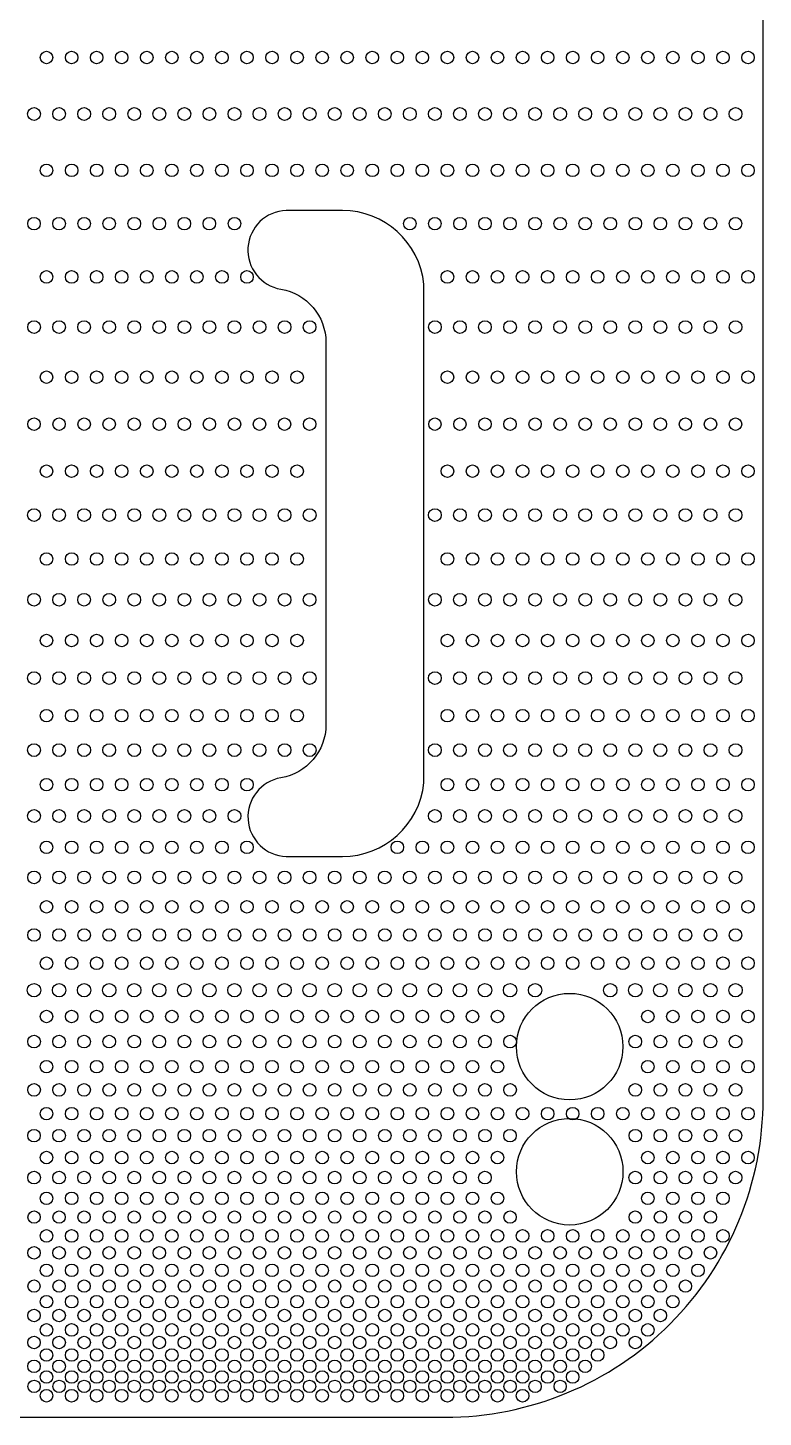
# Model space of a CAD drawing. Extents: x -22.5 to 22.5, y -22.5 to 22.5.
# Drawn here: x 10.8 to 22.54, y -22.54 to -0.38 of the extents above; entities that cross this region are included whole.
import ezdxf

# ---------------------------------------------------------------- set-up
doc = ezdxf.new("R2010")
doc.units = 0
doc.layers.add('AREA ENGRAVE', color=1, linetype='continuous')
doc.layers.add('CUT', color=7, linetype='continuous')

# ---------------------------------------------------------------- blocks, each defined once
blk = doc.blocks.new('SKETCH024')
at = {"layer": 'CUT', "color": 0}
blk.add_lwpolyline([(-17.463, -22.543), (17.463, -22.543, 0.414214), (22.542, -17.463), (22.542, 17.463, 0.414214), (17.463, 22.542), (14.75, 22.542, 0.414214), (14.5, 22.292), (14.5, 21.192, -0.414214), (14.25, 20.942), (11.75, 20.942, -0.414214), (11.5, 21.192), (11.5, 22.292, 0.414214), (11.25, 22.542), (1.75, 22.542, 0.414214), (1.5, 22.292), (1.5, 21.192, -0.414214), (1.25, 20.942), (-1.25, 20.942, -0.414214)], format="xyb", dxfattribs=at)
blk.add_lwpolyline([(15.56, -8.444), (15.56, -11.494, -0.366292), (14.842, -12.342, 0.904862), (14.926, -13.596), (15.824, -13.596, 0.384366), (17.125, -12.423), (17.125, -8.444), (17.125, -4.465, 0.384366), (15.824, -3.291), (14.926, -3.291, 0.904862), (14.842, -4.546, -0.366292), (15.56, -5.394)], format="xyb", close=True, dxfattribs=at)
for centre in [(19.452, -16.63), (19.453, -18.626)]:
    blk.add_circle(centre, 0.85, dxfattribs=at)
blk = doc.blocks.new('SKETCH048')
at = {"layer": 'AREA ENGRAVE', "color": 1}
for centre, radius in [((11.1, -0.85), 0.1), ((11.5, -0.85), 0.1), ((11.9, -0.85), 0.1), ((12.3, -0.85), 0.1), ((12.7, -0.85), 0.1), ((13.1, -0.85), 0.1), ((13.5, -0.85), 0.1), ((13.9, -0.85), 0.1), ((14.3, -0.85), 0.1), ((14.7, -0.85), 0.1), ((15.1, -0.85), 0.1), ((15.5, -0.85), 0.1), ((15.9, -0.85), 0.1), ((16.3, -0.85), 0.1), ((16.7, -0.85), 0.1), ((17.1, -0.85), 0.1), ((17.5, -0.85), 0.1), ((17.9, -0.85), 0.1), ((18.3, -0.85), 0.1), ((18.7, -0.85), 0.1), ((19.1, -0.85), 0.1), ((19.5, -0.85), 0.1), ((19.9, -0.85), 0.1), ((20.3, -0.85), 0.1), ((20.7, -0.85), 0.1), ((21.1, -0.85), 0.1), ((21.5, -0.85), 0.1), ((21.9, -0.85), 0.1), ((22.3, -0.85), 0.1), ((10.9, -1.75), 0.102), ((11.3, -1.75), 0.102), ((11.7, -1.75), 0.102), ((12.1, -1.75), 0.102), ((12.5, -1.75), 0.102), ((12.9, -1.75), 0.102), ((13.3, -1.75), 0.102), ((13.7, -1.75), 0.102), ((14.1, -1.75), 0.102), ((14.5, -1.75), 0.102), ((14.9, -1.75), 0.102), ((15.3, -1.75), 0.102), ((15.7, -1.75), 0.102), ((16.1, -1.75), 0.102), ((16.5, -1.75), 0.102), ((16.9, -1.75), 0.102), ((17.3, -1.75), 0.102), ((17.7, -1.75), 0.102), ((18.1, -1.75), 0.102), ((18.5, -1.75), 0.102), ((18.9, -1.75), 0.102), ((19.3, -1.75), 0.102), ((19.7, -1.75), 0.102), ((20.1, -1.75), 0.102), ((20.5, -1.75), 0.102), ((20.9, -1.75), 0.102), ((21.3, -1.75), 0.102), ((21.7, -1.75), 0.102), ((22.1, -1.75), 0.102), ((11.1, -2.65), 0.1), ((11.5, -2.65), 0.1), ((11.9, -2.65), 0.1), ((12.3, -2.65), 0.1), ((12.7, -2.65), 0.1), ((13.1, -2.65), 0.1), ((13.5, -2.65), 0.1), ((13.9, -2.65), 0.1), ((14.3, -2.65), 0.1), ((14.7, -2.65), 0.1), ((15.1, -2.65), 0.1), ((15.5, -2.65), 0.1), ((15.9, -2.65), 0.1), ((16.3, -2.65), 0.1), ((16.7, -2.65), 0.1), ((17.1, -2.65), 0.1), ((17.5, -2.65), 0.1), ((17.9, -2.65), 0.1), ((18.3, -2.65), 0.1), ((18.7, -2.65), 0.1), ((19.1, -2.65), 0.1), ((19.5, -2.65), 0.1), ((19.9, -2.65), 0.1), ((20.3, -2.65), 0.1), ((20.7, -2.65), 0.1), ((21.1, -2.65), 0.1), ((21.5, -2.65), 0.1), ((21.9, -2.65), 0.1), ((22.3, -2.65), 0.1), ((10.9, -3.5), 0.1), ((11.3, -3.5), 0.1), ((11.7, -3.5), 0.1), ((12.1, -3.5), 0.1), ((12.5, -3.5), 0.1), ((12.9, -3.5), 0.1), ((13.3, -3.5), 0.1), ((13.7, -3.5), 0.1), ((14.1, -3.5), 0.1), ((16.9, -3.5), 0.1), ((17.3, -3.5), 0.1), ((17.7, -3.5), 0.1), ((18.1, -3.5), 0.1), ((18.5, -3.5), 0.1), ((18.9, -3.5), 0.1), ((19.3, -3.5), 0.1), ((19.7, -3.5), 0.1), ((20.1, -3.5), 0.1), ((20.5, -3.5), 0.1), ((20.9, -3.5), 0.1), ((21.3, -3.5), 0.1), ((21.7, -3.5), 0.1), ((22.1, -3.5), 0.1), ((11.1, -4.35), 0.1), ((11.5, -4.35), 0.1), ((11.9, -4.35), 0.1), ((12.3, -4.35), 0.1), ((12.7, -4.35), 0.1), ((13.1, -4.35), 0.1), ((13.5, -4.35), 0.1), ((13.9, -4.35), 0.1), ((14.3, -4.35), 0.1), ((17.5, -4.35), 0.1), ((17.9, -4.35), 0.1), ((18.3, -4.35), 0.1), ((18.7, -4.35), 0.1), ((19.1, -4.35), 0.1), ((19.5, -4.35), 0.1), ((19.9, -4.35), 0.1), ((20.3, -4.35), 0.1), ((20.7, -4.35), 0.1), ((21.1, -4.35), 0.1), ((21.5, -4.35), 0.1), ((21.9, -4.35), 0.1), ((22.3, -4.35), 0.1), ((10.9, -5.15), 0.101), ((11.3, -5.15), 0.101), ((11.7, -5.15), 0.101), ((12.1, -5.15), 0.101), ((12.5, -5.15), 0.101), ((12.9, -5.15), 0.101), ((13.3, -5.15), 0.101), ((13.7, -5.15), 0.101), ((14.1, -5.15), 0.101), ((14.5, -5.15), 0.101), ((14.9, -5.15), 0.101), ((15.3, -5.15), 0.101), ((17.3, -5.15), 0.101), ((17.7, -5.15), 0.101), ((18.1, -5.15), 0.101), ((18.5, -5.15), 0.101), ((18.9, -5.15), 0.101), ((19.3, -5.15), 0.101), ((19.7, -5.15), 0.101), ((20.1, -5.15), 0.101), ((20.5, -5.15), 0.101), ((20.9, -5.15), 0.101), ((21.3, -5.15), 0.101), ((21.7, -5.15), 0.101), ((22.1, -5.15), 0.101), ((11.1, -5.95), 0.1), ((11.5, -5.95), 0.1), ((11.9, -5.95), 0.1), ((12.3, -5.95), 0.1), ((12.7, -5.95), 0.1), ((13.1, -5.95), 0.1), ((13.5, -5.95), 0.1), ((13.9, -5.95), 0.1), ((14.3, -5.95), 0.1), ((14.7, -5.95), 0.1), ((15.1, -5.95), 0.1), ((17.5, -5.95), 0.1), ((17.9, -5.95), 0.1), ((18.3, -5.95), 0.1), ((18.7, -5.95), 0.1), ((19.1, -5.95), 0.1), ((19.5, -5.95), 0.1), ((19.9, -5.95), 0.1), ((20.3, -5.95), 0.1), ((20.7, -5.95), 0.1), ((21.1, -5.95), 0.1), ((21.5, -5.95), 0.1), ((21.9, -5.95), 0.1), ((22.3, -5.95), 0.1), ((10.9, -6.7), 0.0992), ((11.3, -6.7), 0.0992), ((11.7, -6.7), 0.0992), ((12.1, -6.7), 0.0992), ((12.5, -6.7), 0.0992), ((12.9, -6.7), 0.0992), ((13.3, -6.7), 0.0992), ((13.7, -6.7), 0.0992), ((14.1, -6.7), 0.0992), ((14.5, -6.7), 0.0992), ((14.9, -6.7), 0.0992), ((15.3, -6.7), 0.0992), ((17.3, -6.7), 0.0992), ((17.7, -6.7), 0.0992), ((18.1, -6.7), 0.0992), ((18.5, -6.7), 0.0992), ((18.9, -6.7), 0.0992), ((19.3, -6.7), 0.0992), ((19.7, -6.7), 0.0992), ((20.1, -6.7), 0.0992), ((20.5, -6.7), 0.0992), ((20.9, -6.7), 0.0992), ((21.3, -6.7), 0.0992), ((21.7, -6.7), 0.0992), ((22.1, -6.7), 0.0992), ((11.1, -7.45), 0.1), ((11.5, -7.45), 0.1), ((11.9, -7.45), 0.1), ((12.3, -7.45), 0.1), ((12.7, -7.45), 0.1), ((13.1, -7.45), 0.1), ((13.5, -7.45), 0.1), ((13.9, -7.45), 0.1), ((14.3, -7.45), 0.1), ((14.7, -7.45), 0.1), ((15.1, -7.45), 0.1), ((17.5, -7.45), 0.1), ((17.9, -7.45), 0.1), ((18.3, -7.45), 0.1), ((18.7, -7.45), 0.1), ((19.1, -7.45), 0.1), ((19.5, -7.45), 0.1), ((19.9, -7.45), 0.1), ((20.3, -7.45), 0.1), ((20.7, -7.45), 0.1), ((21.1, -7.45), 0.1), ((21.5, -7.45), 0.1), ((21.9, -7.45), 0.1), ((22.3, -7.45), 0.1), ((10.9, -8.15), 0.102), ((11.3, -8.15), 0.102), ((11.7, -8.15), 0.102), ((12.1, -8.15), 0.102), ((12.5, -8.15), 0.102), ((12.9, -8.15), 0.102), ((13.3, -8.15), 0.102), ((13.7, -8.15), 0.102), ((14.1, -8.15), 0.102), ((14.5, -8.15), 0.102), ((14.9, -8.15), 0.102), ((15.3, -8.15), 0.102), ((17.3, -8.15), 0.102), ((17.7, -8.15), 0.102), ((18.1, -8.15), 0.102), ((18.5, -8.15), 0.102), ((18.9, -8.15), 0.102), ((19.3, -8.15), 0.102), ((19.7, -8.15), 0.102), ((20.1, -8.15), 0.102), ((20.5, -8.15), 0.102), ((20.9, -8.15), 0.102), ((21.3, -8.15), 0.102), ((21.7, -8.15), 0.102), ((22.1, -8.15), 0.102), ((11.1, -8.85), 0.1), ((11.5, -8.85), 0.1), ((11.9, -8.85), 0.1), ((12.3, -8.85), 0.1), ((12.7, -8.85), 0.1), ((13.1, -8.85), 0.1), ((13.5, -8.85), 0.1), ((13.9, -8.85), 0.1), ((14.3, -8.85), 0.1), ((14.7, -8.85), 0.1), ((15.1, -8.85), 0.1), ((17.5, -8.85), 0.1), ((17.9, -8.85), 0.1), ((18.3, -8.85), 0.1), ((18.7, -8.85), 0.1), ((19.1, -8.85), 0.1), ((19.5, -8.85), 0.1), ((19.9, -8.85), 0.1), ((20.3, -8.85), 0.1), ((20.7, -8.85), 0.1), ((21.1, -8.85), 0.1), ((21.5, -8.85), 0.1), ((21.9, -8.85), 0.1), ((22.3, -8.85), 0.1), ((10.9, -9.5), 0.101), ((11.3, -9.5), 0.101), ((11.7, -9.5), 0.101), ((12.1, -9.5), 0.101), ((12.5, -9.5), 0.101), ((12.9, -9.5), 0.101), ((13.3, -9.5), 0.101), ((13.7, -9.5), 0.101), ((14.1, -9.5), 0.101), ((14.5, -9.5), 0.101), ((14.9, -9.5), 0.101), ((15.3, -9.5), 0.101), ((17.3, -9.5), 0.101), ((17.7, -9.5), 0.101), ((18.1, -9.5), 0.101), ((18.5, -9.5), 0.101), ((18.9, -9.5), 0.101), ((19.3, -9.5), 0.101), ((19.7, -9.5), 0.101), ((20.1, -9.5), 0.101), ((20.5, -9.5), 0.101), ((20.9, -9.5), 0.101), ((21.3, -9.5), 0.101), ((21.7, -9.5), 0.101), ((22.1, -9.5), 0.101), ((11.1, -10.15), 0.1), ((11.5, -10.15), 0.1), ((11.9, -10.15), 0.1), ((12.3, -10.15), 0.1), ((12.7, -10.15), 0.1), ((13.1, -10.15), 0.1), ((13.5, -10.15), 0.1), ((13.9, -10.15), 0.1), ((14.3, -10.15), 0.1), ((14.7, -10.15), 0.1), ((15.1, -10.15), 0.1), ((17.5, -10.15), 0.1), ((17.9, -10.15), 0.1), ((18.3, -10.15), 0.1), ((18.7, -10.15), 0.1), ((19.1, -10.15), 0.1), ((19.5, -10.15), 0.1), ((19.9, -10.15), 0.1), ((20.3, -10.15), 0.1), ((20.7, -10.15), 0.1), ((21.1, -10.15), 0.1), ((21.5, -10.15), 0.1), ((21.9, -10.15), 0.1), ((22.3, -10.15), 0.1), ((10.9, -10.75), 0.102), ((11.3, -10.75), 0.102), ((11.7, -10.75), 0.102), ((12.1, -10.75), 0.102), ((12.5, -10.75), 0.102), ((12.9, -10.75), 0.102), ((13.3, -10.75), 0.102), ((13.7, -10.75), 0.102), ((14.1, -10.75), 0.102), ((14.5, -10.75), 0.102), ((14.9, -10.75), 0.102), ((15.3, -10.75), 0.102), ((17.3, -10.75), 0.102), ((17.7, -10.75), 0.102), ((18.1, -10.75), 0.102), ((18.5, -10.75), 0.102), ((18.9, -10.75), 0.102), ((19.3, -10.75), 0.102), ((19.7, -10.75), 0.102), ((20.1, -10.75), 0.102), ((20.5, -10.75), 0.102), ((20.9, -10.75), 0.102), ((21.3, -10.75), 0.102), ((21.7, -10.75), 0.102), ((22.1, -10.75), 0.102), ((11.1, -11.35), 0.1), ((11.5, -11.35), 0.1), ((11.9, -11.35), 0.1), ((12.3, -11.35), 0.1), ((12.7, -11.35), 0.1), ((13.1, -11.35), 0.1), ((13.5, -11.35), 0.1), ((13.9, -11.35), 0.1), ((14.3, -11.35), 0.1), ((14.7, -11.35), 0.1), ((15.1, -11.35), 0.1), ((17.5, -11.35), 0.1), ((17.9, -11.35), 0.1), ((18.3, -11.35), 0.1), ((18.7, -11.35), 0.1), ((19.1, -11.35), 0.1), ((19.5, -11.35), 0.1), ((19.9, -11.35), 0.1), ((20.3, -11.35), 0.1), ((20.7, -11.35), 0.1), ((21.1, -11.35), 0.1), ((21.5, -11.35), 0.1), ((21.9, -11.35), 0.1), ((22.3, -11.35), 0.1), ((10.9, -11.9), 0.102), ((11.3, -11.9), 0.102), ((11.7, -11.9), 0.102), ((12.1, -11.9), 0.102), ((12.5, -11.9), 0.102), ((12.9, -11.9), 0.102), ((13.3, -11.9), 0.102), ((13.7, -11.9), 0.102), ((14.1, -11.9), 0.102), ((14.5, -11.9), 0.102), ((14.9, -11.9), 0.102), ((15.3, -11.9), 0.102), ((17.3, -11.9), 0.102), ((17.7, -11.9), 0.102), ((18.1, -11.9), 0.102), ((18.5, -11.9), 0.102), ((18.9, -11.9), 0.102), ((19.3, -11.9), 0.102), ((19.7, -11.9), 0.102), ((20.1, -11.9), 0.102), ((20.5, -11.9), 0.102), ((20.9, -11.9), 0.102), ((21.3, -11.9), 0.102), ((21.7, -11.9), 0.102), ((22.1, -11.9), 0.102), ((11.1, -12.45), 0.1), ((11.5, -12.45), 0.1), ((11.9, -12.45), 0.1), ((12.3, -12.45), 0.1), ((12.7, -12.45), 0.1), ((13.1, -12.45), 0.1), ((13.5, -12.45), 0.1), ((13.9, -12.45), 0.1), ((14.3, -12.45), 0.1), ((17.5, -12.45), 0.1), ((17.9, -12.45), 0.1), ((18.3, -12.45), 0.1), ((18.7, -12.45), 0.1), ((19.1, -12.45), 0.1), ((19.5, -12.45), 0.1), ((19.9, -12.45), 0.1), ((20.3, -12.45), 0.1), ((20.7, -12.45), 0.1), ((21.1, -12.45), 0.1), ((21.5, -12.45), 0.1), ((21.9, -12.45), 0.1), ((22.3, -12.45), 0.1), ((10.9, -12.95), 0.102), ((11.3, -12.95), 0.102), ((11.7, -12.95), 0.102), ((12.1, -12.95), 0.102), ((12.5, -12.95), 0.102), ((12.9, -12.95), 0.102), ((13.3, -12.95), 0.102), ((13.7, -12.95), 0.102), ((14.1, -12.95), 0.102), ((17.3, -12.95), 0.102), ((17.7, -12.95), 0.102), ((18.1, -12.95), 0.102), ((18.5, -12.95), 0.102), ((18.9, -12.95), 0.102), ((19.3, -12.95), 0.102), ((19.7, -12.95), 0.102), ((20.1, -12.95), 0.102), ((20.5, -12.95), 0.102), ((20.9, -12.95), 0.102), ((21.3, -12.95), 0.102), ((21.7, -12.95), 0.102), ((22.1, -12.95), 0.102), ((11.1, -13.45), 0.1), ((11.5, -13.45), 0.1), ((11.9, -13.45), 0.1), ((12.3, -13.45), 0.1), ((12.7, -13.45), 0.1), ((13.1, -13.45), 0.1), ((13.5, -13.45), 0.1), ((13.9, -13.45), 0.1), ((14.3, -13.45), 0.1), ((16.7, -13.45), 0.1), ((17.1, -13.45), 0.1), ((17.5, -13.45), 0.1), ((17.9, -13.45), 0.1), ((18.3, -13.45), 0.1), ((18.7, -13.45), 0.1), ((19.1, -13.45), 0.1), ((19.5, -13.45), 0.1), ((19.9, -13.45), 0.1), ((20.3, -13.45), 0.1), ((20.7, -13.45), 0.1), ((21.1, -13.45), 0.1), ((21.5, -13.45), 0.1), ((21.9, -13.45), 0.1), ((22.3, -13.45), 0.1), ((10.9, -13.93), 0.101), ((11.3, -13.93), 0.101), ((11.7, -13.93), 0.101), ((12.1, -13.93), 0.101), ((12.5, -13.93), 0.101), ((12.9, -13.93), 0.101), ((13.3, -13.93), 0.101), ((13.7, -13.93), 0.101), ((14.1, -13.93), 0.101), ((14.5, -13.93), 0.101), ((14.9, -13.93), 0.101), ((15.3, -13.93), 0.101), ((15.7, -13.93), 0.101), ((16.1, -13.93), 0.101), ((16.5, -13.93), 0.101), ((16.9, -13.93), 0.101), ((17.3, -13.93), 0.101), ((17.7, -13.93), 0.101), ((18.1, -13.93), 0.101), ((18.5, -13.93), 0.101), ((18.9, -13.93), 0.101), ((19.3, -13.93), 0.101), ((19.7, -13.93), 0.101), ((20.1, -13.93), 0.101), ((20.5, -13.93), 0.101), ((20.9, -13.93), 0.101), ((21.3, -13.93), 0.101), ((21.7, -13.93), 0.101), ((22.1, -13.93), 0.101), ((11.1, -14.4), 0.1), ((11.5, -14.4), 0.1), ((11.9, -14.4), 0.1), ((12.3, -14.4), 0.1), ((12.7, -14.4), 0.1), ((13.1, -14.4), 0.1), ((13.5, -14.4), 0.1), ((13.9, -14.4), 0.1), ((14.3, -14.4), 0.1), ((14.7, -14.4), 0.1), ((15.1, -14.4), 0.1), ((15.5, -14.4), 0.1), ((15.9, -14.4), 0.1), ((16.3, -14.4), 0.1), ((16.7, -14.4), 0.1), ((17.1, -14.4), 0.1), ((17.5, -14.4), 0.1), ((17.9, -14.4), 0.1), ((18.3, -14.4), 0.1), ((18.7, -14.4), 0.1), ((19.1, -14.4), 0.1), ((19.5, -14.4), 0.1), ((19.9, -14.4), 0.1), ((20.3, -14.4), 0.1), ((20.7, -14.4), 0.1), ((21.1, -14.4), 0.1), ((21.5, -14.4), 0.1), ((21.9, -14.4), 0.1), ((22.3, -14.4), 0.1), ((10.9, -14.85), 0.1), ((11.3, -14.85), 0.1), ((11.7, -14.85), 0.1), ((12.1, -14.85), 0.1), ((12.5, -14.85), 0.1), ((12.9, -14.85), 0.1), ((13.3, -14.85), 0.1), ((13.7, -14.85), 0.1), ((14.1, -14.85), 0.1), ((14.5, -14.85), 0.1), ((14.9, -14.85), 0.1), ((15.3, -14.85), 0.1), ((15.7, -14.85), 0.1), ((16.1, -14.85), 0.1), ((16.5, -14.85), 0.1), ((16.9, -14.85), 0.1), ((17.3, -14.85), 0.1), ((17.7, -14.85), 0.1), ((18.1, -14.85), 0.1), ((18.5, -14.85), 0.1), ((18.9, -14.85), 0.1), ((19.3, -14.85), 0.1), ((19.7, -14.85), 0.1), ((20.1, -14.85), 0.1), ((20.5, -14.85), 0.1), ((20.9, -14.85), 0.1), ((21.3, -14.85), 0.1), ((21.7, -14.85), 0.1), ((22.1, -14.85), 0.1), ((11.1, -15.3), 0.1), ((11.5, -15.3), 0.1), ((11.9, -15.3), 0.1), ((12.3, -15.3), 0.1), ((12.7, -15.3), 0.1), ((13.1, -15.3), 0.1), ((13.5, -15.3), 0.1), ((13.9, -15.3), 0.1), ((14.3, -15.3), 0.1), ((14.7, -15.3), 0.1), ((15.1, -15.3), 0.1), ((15.5, -15.3), 0.1), ((15.9, -15.3), 0.1), ((16.3, -15.3), 0.1), ((16.7, -15.3), 0.1), ((17.1, -15.3), 0.1), ((17.5, -15.3), 0.1), ((17.9, -15.3), 0.1), ((18.3, -15.3), 0.1), ((18.7, -15.3), 0.1), ((19.1, -15.3), 0.1), ((19.5, -15.3), 0.1), ((19.9, -15.3), 0.1), ((20.3, -15.3), 0.1), ((20.7, -15.3), 0.1), ((21.1, -15.3), 0.1), ((21.5, -15.3), 0.1), ((21.9, -15.3), 0.1), ((22.3, -15.3), 0.1), ((10.9, -15.73), 0.107), ((11.3, -15.73), 0.107), ((11.7, -15.73), 0.107), ((12.1, -15.73), 0.107), ((12.5, -15.73), 0.107), ((12.9, -15.73), 0.107), ((13.3, -15.73), 0.107), ((13.7, -15.73), 0.107), ((14.1, -15.73), 0.107), ((14.5, -15.73), 0.107), ((14.9, -15.73), 0.107), ((15.3, -15.73), 0.107), ((15.7, -15.73), 0.107), ((16.1, -15.73), 0.107), ((16.5, -15.73), 0.107), ((16.9, -15.73), 0.107), ((17.3, -15.73), 0.107), ((17.7, -15.73), 0.107), ((18.1, -15.73), 0.107), ((18.5, -15.73), 0.107), ((18.9, -15.73), 0.107), ((20.1, -15.73), 0.107), ((20.5, -15.73), 0.107), ((20.9, -15.73), 0.107), ((21.3, -15.73), 0.107), ((21.7, -15.73), 0.107), ((22.1, -15.73), 0.107), ((11.1, -16.15), 0.1), ((11.5, -16.15), 0.1), ((11.9, -16.15), 0.1), ((12.3, -16.15), 0.1), ((12.7, -16.15), 0.1), ((13.1, -16.15), 0.1), ((13.5, -16.15), 0.1), ((13.9, -16.15), 0.1), ((14.3, -16.15), 0.1), ((14.7, -16.15), 0.1), ((15.1, -16.15), 0.1), ((15.5, -16.15), 0.1), ((15.9, -16.15), 0.1), ((16.3, -16.15), 0.1), ((16.7, -16.15), 0.1), ((17.1, -16.15), 0.1), ((17.5, -16.15), 0.1), ((17.9, -16.15), 0.1), ((18.3, -16.15), 0.1), ((20.7, -16.15), 0.1), ((21.1, -16.15), 0.1), ((21.5, -16.15), 0.1), ((21.9, -16.15), 0.1), ((22.3, -16.15), 0.1), ((10.9, -16.55), 0.101), ((11.3, -16.55), 0.101), ((11.7, -16.55), 0.101), ((12.1, -16.55), 0.101), ((12.5, -16.55), 0.101), ((12.9, -16.55), 0.101), ((13.3, -16.55), 0.101), ((13.7, -16.55), 0.101), ((14.1, -16.55), 0.101), ((14.5, -16.55), 0.101), ((14.9, -16.55), 0.101), ((15.3, -16.55), 0.101), ((15.7, -16.55), 0.101), ((16.1, -16.55), 0.101), ((16.5, -16.55), 0.101), ((16.9, -16.55), 0.101), ((17.3, -16.55), 0.101), ((17.7, -16.55), 0.101), ((18.1, -16.55), 0.101), ((18.5, -16.55), 0.101), ((20.5, -16.55), 0.101), ((20.9, -16.55), 0.101), ((21.3, -16.55), 0.101), ((21.7, -16.55), 0.101), ((22.1, -16.55), 0.101), ((11.1, -16.95), 0.1), ((11.5, -16.95), 0.1), ((11.9, -16.95), 0.1), ((12.3, -16.95), 0.1), ((12.7, -16.95), 0.1), ((13.1, -16.95), 0.1), ((13.5, -16.95), 0.1), ((13.9, -16.95), 0.1), ((14.3, -16.95), 0.1), ((14.7, -16.95), 0.1), ((15.1, -16.95), 0.1), ((15.5, -16.95), 0.1), ((15.9, -16.95), 0.1), ((16.3, -16.95), 0.1), ((16.7, -16.95), 0.1), ((17.1, -16.95), 0.1), ((17.5, -16.95), 0.1), ((17.9, -16.95), 0.1), ((18.3, -16.95), 0.1), ((20.7, -16.95), 0.1), ((21.1, -16.95), 0.1), ((21.5, -16.95), 0.1), ((21.9, -16.95), 0.1), ((22.3, -16.95), 0.1), ((10.9, -17.32), 0.101), ((11.3, -17.32), 0.101), ((11.7, -17.32), 0.101), ((12.1, -17.32), 0.101), ((12.5, -17.32), 0.101), ((12.9, -17.32), 0.101), ((13.3, -17.32), 0.101), ((13.7, -17.32), 0.101), ((14.1, -17.32), 0.101), ((14.5, -17.32), 0.101), ((14.9, -17.32), 0.101), ((15.3, -17.32), 0.101), ((15.7, -17.32), 0.101), ((16.1, -17.32), 0.101), ((16.5, -17.32), 0.101), ((16.9, -17.32), 0.101), ((17.3, -17.32), 0.101), ((17.7, -17.32), 0.101), ((18.1, -17.32), 0.101), ((18.5, -17.32), 0.101), ((20.5, -17.32), 0.101), ((20.9, -17.32), 0.101), ((21.3, -17.32), 0.101), ((21.7, -17.32), 0.101), ((22.1, -17.32), 0.101), ((11.1, -17.7), 0.1), ((11.5, -17.7), 0.1), ((11.9, -17.7), 0.1), ((12.3, -17.7), 0.1), ((12.7, -17.7), 0.1), ((13.1, -17.7), 0.1), ((13.5, -17.7), 0.1), ((13.9, -17.7), 0.1), ((14.3, -17.7), 0.1), ((14.7, -17.7), 0.1), ((15.1, -17.7), 0.1), ((15.5, -17.7), 0.1), ((15.9, -17.7), 0.1), ((16.3, -17.7), 0.1), ((16.7, -17.7), 0.1), ((17.1, -17.7), 0.1), ((17.5, -17.7), 0.1), ((17.9, -17.7), 0.1), ((18.3, -17.7), 0.1), ((18.7, -17.7), 0.1), ((19.1, -17.7), 0.1), ((19.5, -17.7), 0.1), ((19.9, -17.7), 0.1), ((20.3, -17.7), 0.1), ((20.7, -17.7), 0.1), ((21.1, -17.7), 0.1), ((21.5, -17.7), 0.1), ((21.9, -17.7), 0.1), ((22.3, -17.7), 0.1), ((10.9, -18.05), 0.0999), ((11.3, -18.05), 0.0999), ((11.7, -18.05), 0.0999), ((12.1, -18.05), 0.0999), ((12.5, -18.05), 0.0999), ((12.9, -18.05), 0.0999), ((13.3, -18.05), 0.0999), ((13.7, -18.05), 0.0999), ((14.1, -18.05), 0.0999), ((14.5, -18.05), 0.0999), ((14.9, -18.05), 0.0999), ((15.3, -18.05), 0.0999), ((15.7, -18.05), 0.0999), ((16.1, -18.05), 0.0999), ((16.5, -18.05), 0.0999), ((16.9, -18.05), 0.0999), ((17.3, -18.05), 0.0999), ((17.7, -18.05), 0.0999), ((18.1, -18.05), 0.0999), ((18.5, -18.05), 0.0999), ((20.5, -18.05), 0.0999), ((20.9, -18.05), 0.0999), ((21.3, -18.05), 0.0999), ((21.7, -18.05), 0.0999), ((22.1, -18.05), 0.0999), ((11.1, -18.4), 0.1), ((11.5, -18.4), 0.1), ((11.9, -18.4), 0.1), ((12.3, -18.4), 0.1), ((12.7, -18.4), 0.1), ((13.1, -18.4), 0.1), ((13.5, -18.4), 0.1), ((13.9, -18.4), 0.1), ((14.3, -18.4), 0.1), ((14.7, -18.4), 0.1), ((15.1, -18.4), 0.1), ((15.5, -18.4), 0.1), ((15.9, -18.4), 0.1), ((16.3, -18.4), 0.1), ((16.7, -18.4), 0.1), ((17.1, -18.4), 0.1), ((17.5, -18.4), 0.1), ((17.9, -18.4), 0.1), ((18.3, -18.4), 0.1), ((20.7, -18.4), 0.1), ((21.1, -18.4), 0.1), ((21.5, -18.4), 0.1), ((21.9, -18.4), 0.1), ((22.3, -18.4), 0.1), ((10.9, -18.72), 0.101), ((11.3, -18.72), 0.101), ((11.7, -18.72), 0.101), ((12.1, -18.72), 0.101), ((12.5, -18.72), 0.101), ((12.9, -18.72), 0.101), ((13.3, -18.72), 0.101), ((13.7, -18.72), 0.101), ((14.1, -18.72), 0.101), ((14.5, -18.72), 0.101), ((14.9, -18.72), 0.101), ((15.3, -18.72), 0.101), ((15.7, -18.72), 0.101), ((16.1, -18.72), 0.101), ((16.5, -18.72), 0.101), ((16.9, -18.72), 0.101), ((17.3, -18.72), 0.101), ((17.7, -18.72), 0.101), ((18.1, -18.72), 0.101), ((20.5, -18.72), 0.101), ((20.9, -18.72), 0.101), ((21.3, -18.72), 0.101), ((21.7, -18.72), 0.101), ((22.1, -18.72), 0.101), ((11.1, -19.05), 0.1), ((11.5, -19.05), 0.1), ((11.9, -19.05), 0.1), ((12.3, -19.05), 0.1), ((12.7, -19.05), 0.1), ((13.1, -19.05), 0.1), ((13.5, -19.05), 0.1), ((13.9, -19.05), 0.1), ((14.3, -19.05), 0.1), ((14.7, -19.05), 0.1), ((15.1, -19.05), 0.1), ((15.5, -19.05), 0.1), ((15.9, -19.05), 0.1), ((16.3, -19.05), 0.1), ((16.7, -19.05), 0.1), ((17.1, -19.05), 0.1), ((17.5, -19.05), 0.1), ((17.9, -19.05), 0.1), ((18.3, -19.05), 0.1), ((20.7, -19.05), 0.1), ((21.1, -19.05), 0.1), ((21.5, -19.05), 0.1), ((21.9, -19.05), 0.1), ((10.9, -19.35), 0.098), ((11.3, -19.35), 0.098), ((11.7, -19.35), 0.098), ((12.1, -19.35), 0.098), ((12.5, -19.35), 0.098), ((12.9, -19.35), 0.098), ((13.3, -19.35), 0.098), ((13.7, -19.35), 0.098), ((14.1, -19.35), 0.098), ((14.5, -19.35), 0.098), ((14.9, -19.35), 0.098), ((15.3, -19.35), 0.098), ((15.7, -19.35), 0.098), ((16.1, -19.35), 0.098), ((16.5, -19.35), 0.098), ((16.9, -19.35), 0.098), ((17.3, -19.35), 0.098), ((17.7, -19.35), 0.098), ((18.1, -19.35), 0.098), ((18.5, -19.35), 0.098), ((20.5, -19.35), 0.098), ((20.9, -19.35), 0.098), ((21.3, -19.35), 0.098), ((21.7, -19.35), 0.098), ((11.1, -19.65), 0.1), ((11.5, -19.65), 0.1), ((11.9, -19.65), 0.1), ((12.3, -19.65), 0.1), ((12.7, -19.65), 0.1), ((13.1, -19.65), 0.1), ((13.5, -19.65), 0.1), ((13.9, -19.65), 0.1), ((14.3, -19.65), 0.1), ((14.7, -19.65), 0.1), ((15.1, -19.65), 0.1), ((15.5, -19.65), 0.1), ((15.9, -19.65), 0.1), ((16.3, -19.65), 0.1), ((16.7, -19.65), 0.1), ((17.1, -19.65), 0.1), ((17.5, -19.65), 0.1), ((17.9, -19.65), 0.1), ((18.3, -19.65), 0.1), ((18.7, -19.65), 0.1), ((19.1, -19.65), 0.1), ((19.5, -19.65), 0.1), ((19.9, -19.65), 0.1), ((20.3, -19.65), 0.1), ((20.7, -19.65), 0.1), ((21.1, -19.65), 0.1), ((21.5, -19.65), 0.1), ((21.9, -19.65), 0.1), ((10.9, -19.92), 0.1), ((11.3, -19.92), 0.1), ((11.7, -19.92), 0.1), ((12.1, -19.92), 0.1), ((12.5, -19.92), 0.1), ((12.9, -19.92), 0.1), ((13.3, -19.92), 0.1), ((13.7, -19.92), 0.1), ((14.1, -19.92), 0.1), ((14.5, -19.92), 0.1), ((14.9, -19.92), 0.1), ((15.3, -19.92), 0.1), ((15.7, -19.92), 0.1), ((16.1, -19.92), 0.1), ((16.5, -19.92), 0.1), ((16.9, -19.92), 0.1), ((17.3, -19.92), 0.1), ((17.7, -19.92), 0.1), ((18.1, -19.92), 0.1), ((18.5, -19.92), 0.1), ((18.9, -19.92), 0.1), ((19.3, -19.92), 0.1), ((19.7, -19.92), 0.1), ((20.1, -19.92), 0.1), ((20.5, -19.92), 0.1), ((20.9, -19.92), 0.1), ((21.3, -19.92), 0.1), ((21.7, -19.92), 0.1), ((11.1, -20.2), 0.1), ((11.5, -20.2), 0.1), ((11.9, -20.2), 0.1), ((12.3, -20.2), 0.1), ((12.7, -20.2), 0.1), ((13.1, -20.2), 0.1), ((13.5, -20.2), 0.1), ((13.9, -20.2), 0.1), ((14.3, -20.2), 0.1), ((14.7, -20.2), 0.1), ((15.1, -20.2), 0.1), ((15.5, -20.2), 0.1), ((15.9, -20.2), 0.1), ((16.3, -20.2), 0.1), ((16.7, -20.2), 0.1), ((17.1, -20.2), 0.1), ((17.5, -20.2), 0.1), ((17.9, -20.2), 0.1), ((18.3, -20.2), 0.1), ((18.7, -20.2), 0.1), ((19.1, -20.2), 0.1), ((19.5, -20.2), 0.1), ((19.9, -20.2), 0.1), ((20.3, -20.2), 0.1), ((20.7, -20.2), 0.1), ((21.1, -20.2), 0.1), ((21.5, -20.2), 0.1), ((10.9, -20.45), 0.0976), ((11.3, -20.45), 0.0976), ((11.7, -20.45), 0.0976), ((12.1, -20.45), 0.0976), ((12.5, -20.45), 0.0976), ((12.9, -20.45), 0.0976), ((13.3, -20.45), 0.0976), ((13.7, -20.45), 0.0976), ((14.1, -20.45), 0.0976), ((14.5, -20.45), 0.0976), ((14.9, -20.45), 0.0976), ((15.3, -20.45), 0.0976), ((15.7, -20.45), 0.0976), ((16.1, -20.45), 0.0976), ((16.5, -20.45), 0.0976), ((16.9, -20.45), 0.0976), ((17.3, -20.45), 0.0976), ((17.7, -20.45), 0.0976), ((18.1, -20.45), 0.0976), ((18.5, -20.45), 0.0976), ((18.9, -20.45), 0.0976), ((19.3, -20.45), 0.0976), ((19.7, -20.45), 0.0976), ((20.1, -20.45), 0.0976), ((20.5, -20.45), 0.0976), ((20.9, -20.45), 0.0976), ((21.3, -20.45), 0.0976), ((11.1, -20.7), 0.1), ((11.5, -20.7), 0.1), ((11.9, -20.7), 0.1), ((12.3, -20.7), 0.1), ((12.7, -20.7), 0.1), ((13.1, -20.7), 0.1), ((13.5, -20.7), 0.1), ((13.9, -20.7), 0.1), ((14.3, -20.7), 0.1), ((14.7, -20.7), 0.1), ((15.1, -20.7), 0.1), ((15.5, -20.7), 0.1), ((15.9, -20.7), 0.1), ((16.3, -20.7), 0.1), ((16.7, -20.7), 0.1), ((17.1, -20.7), 0.1), ((17.5, -20.7), 0.1), ((17.9, -20.7), 0.1), ((18.3, -20.7), 0.1), ((18.7, -20.7), 0.1), ((19.1, -20.7), 0.1), ((19.5, -20.7), 0.1), ((19.9, -20.7), 0.1), ((20.3, -20.7), 0.1), ((20.7, -20.7), 0.1), ((21.1, -20.7), 0.1), ((10.9, -20.92), 0.1), ((11.3, -20.92), 0.1), ((11.7, -20.92), 0.1), ((12.1, -20.92), 0.1), ((12.5, -20.92), 0.1), ((12.9, -20.92), 0.1), ((13.3, -20.92), 0.1), ((13.7, -20.92), 0.1), ((14.1, -20.92), 0.1), ((14.5, -20.92), 0.1), ((14.9, -20.92), 0.1), ((15.3, -20.92), 0.1), ((15.7, -20.92), 0.1), ((16.1, -20.92), 0.1), ((16.5, -20.92), 0.1), ((16.9, -20.92), 0.1), ((17.3, -20.92), 0.1), ((17.7, -20.92), 0.1), ((18.1, -20.92), 0.1), ((18.5, -20.92), 0.1), ((18.9, -20.92), 0.1), ((19.3, -20.92), 0.1), ((19.7, -20.92), 0.1), ((20.1, -20.92), 0.1), ((20.5, -20.92), 0.1), ((20.9, -20.92), 0.1), ((11.1, -21.15), 0.1), ((11.5, -21.15), 0.1), ((11.9, -21.15), 0.1), ((12.3, -21.15), 0.1), ((12.7, -21.15), 0.1), ((13.1, -21.15), 0.1), ((13.5, -21.15), 0.1), ((13.9, -21.15), 0.1), ((14.3, -21.15), 0.1), ((14.7, -21.15), 0.1), ((15.1, -21.15), 0.1), ((15.5, -21.15), 0.1), ((15.9, -21.15), 0.1), ((16.3, -21.15), 0.1), ((16.7, -21.15), 0.1), ((17.1, -21.15), 0.1), ((17.5, -21.15), 0.1), ((17.9, -21.15), 0.1), ((18.3, -21.15), 0.1), ((18.7, -21.15), 0.1), ((19.1, -21.15), 0.1), ((19.5, -21.15), 0.1), ((19.9, -21.15), 0.1), ((20.3, -21.15), 0.1), ((20.7, -21.15), 0.1), ((10.9, -21.35), 0.1), ((11.3, -21.35), 0.1), ((11.7, -21.35), 0.1), ((12.1, -21.35), 0.1), ((12.5, -21.35), 0.1), ((12.9, -21.35), 0.1), ((13.3, -21.35), 0.1), ((13.7, -21.35), 0.1), ((14.1, -21.35), 0.1), ((14.5, -21.35), 0.1), ((14.9, -21.35), 0.1), ((15.3, -21.35), 0.1), ((15.7, -21.35), 0.1), ((16.1, -21.35), 0.1), ((16.5, -21.35), 0.1), ((16.9, -21.35), 0.1), ((17.3, -21.35), 0.1), ((17.7, -21.35), 0.1), ((18.1, -21.35), 0.1), ((18.5, -21.35), 0.1), ((18.9, -21.35), 0.1), ((19.3, -21.35), 0.1), ((19.7, -21.35), 0.1), ((20.1, -21.35), 0.1), ((20.5, -21.35), 0.1), ((11.1, -21.55), 0.1), ((11.5, -21.55), 0.1), ((11.9, -21.55), 0.1), ((12.3, -21.55), 0.1), ((12.7, -21.55), 0.1), ((13.1, -21.55), 0.1), ((13.5, -21.55), 0.1), ((13.9, -21.55), 0.1), ((14.3, -21.55), 0.1), ((14.7, -21.55), 0.1), ((15.1, -21.55), 0.1), ((15.5, -21.55), 0.1), ((15.9, -21.55), 0.1), ((16.3, -21.55), 0.1), ((16.7, -21.55), 0.1), ((17.1, -21.55), 0.1), ((17.5, -21.55), 0.1), ((17.9, -21.55), 0.1), ((18.3, -21.55), 0.1), ((18.7, -21.55), 0.1), ((19.1, -21.55), 0.1), ((19.5, -21.55), 0.1), ((19.9, -21.55), 0.1), ((10.9, -21.73), 0.1), ((11.3, -21.73), 0.1), ((11.7, -21.73), 0.1), ((12.1, -21.73), 0.1), ((12.5, -21.73), 0.1), ((12.9, -21.73), 0.1), ((13.3, -21.73), 0.1), ((13.7, -21.73), 0.1), ((14.1, -21.73), 0.1), ((14.5, -21.73), 0.1), ((14.9, -21.73), 0.1), ((15.3, -21.73), 0.1), ((15.7, -21.73), 0.1), ((16.1, -21.73), 0.1), ((16.5, -21.73), 0.1), ((16.9, -21.73), 0.1), ((17.3, -21.73), 0.1), ((17.7, -21.73), 0.1), ((18.1, -21.73), 0.1), ((18.5, -21.73), 0.1), ((18.9, -21.73), 0.1), ((19.3, -21.73), 0.1), ((19.7, -21.73), 0.1), ((11.1, -21.9), 0.1), ((11.5, -21.9), 0.1), ((11.9, -21.9), 0.1), ((12.3, -21.9), 0.1), ((12.7, -21.9), 0.1), ((13.1, -21.9), 0.1), ((13.5, -21.9), 0.1), ((13.9, -21.9), 0.1), ((14.3, -21.9), 0.1), ((14.7, -21.9), 0.1), ((15.1, -21.9), 0.1), ((15.5, -21.9), 0.1), ((15.9, -21.9), 0.1), ((16.3, -21.9), 0.1), ((16.7, -21.9), 0.1), ((17.1, -21.9), 0.1), ((17.5, -21.9), 0.1), ((17.9, -21.9), 0.1), ((18.3, -21.9), 0.1), ((18.7, -21.9), 0.1), ((19.1, -21.9), 0.1), ((19.5, -21.9), 0.1), ((10.9, -22.05), 0.098), ((11.1, -22.2), 0.1), ((11.3, -22.05), 0.098), ((11.5, -22.2), 0.1), ((11.7, -22.05), 0.098), ((11.9, -22.2), 0.1), ((12.1, -22.05), 0.098), ((12.3, -22.2), 0.1), ((12.5, -22.05), 0.098), ((12.7, -22.2), 0.1), ((12.9, -22.05), 0.098), ((13.1, -22.2), 0.1), ((13.3, -22.05), 0.098), ((13.5, -22.2), 0.1), ((13.7, -22.05), 0.098), ((13.9, -22.2), 0.1), ((14.1, -22.05), 0.098), ((14.3, -22.2), 0.1), ((14.5, -22.05), 0.098), ((14.7, -22.2), 0.1), ((14.9, -22.05), 0.098), ((15.1, -22.2), 0.1), ((15.3, -22.05), 0.098), ((15.5, -22.2), 0.1), ((15.7, -22.05), 0.098), ((15.9, -22.2), 0.1), ((16.1, -22.05), 0.098), ((16.3, -22.2), 0.1), ((16.5, -22.05), 0.098), ((16.7, -22.2), 0.1), ((16.9, -22.05), 0.098), ((17.1, -22.2), 0.1), ((17.3, -22.05), 0.098), ((17.5, -22.2), 0.1), ((17.7, -22.05), 0.098), ((17.9, -22.2), 0.1), ((18.1, -22.05), 0.098), ((18.3, -22.2), 0.1), ((18.5, -22.05), 0.098), ((18.7, -22.2), 0.1), ((18.9, -22.05), 0.098), ((19.3, -22.05), 0.098)]:
    blk.add_circle(centre, radius, dxfattribs=at)

msp = doc.modelspace()

# ---------------------------------------------------------------- block references
at = {"layer": 'AREA ENGRAVE', "color": 1}
msp.add_blockref('SKETCH048', (0, 0), dxfattribs=at)
at = {"layer": 'CUT', "color": 0}
msp.add_blockref('SKETCH024', (0, 0), dxfattribs=at)

doc.saveas('drawing.dxf')
